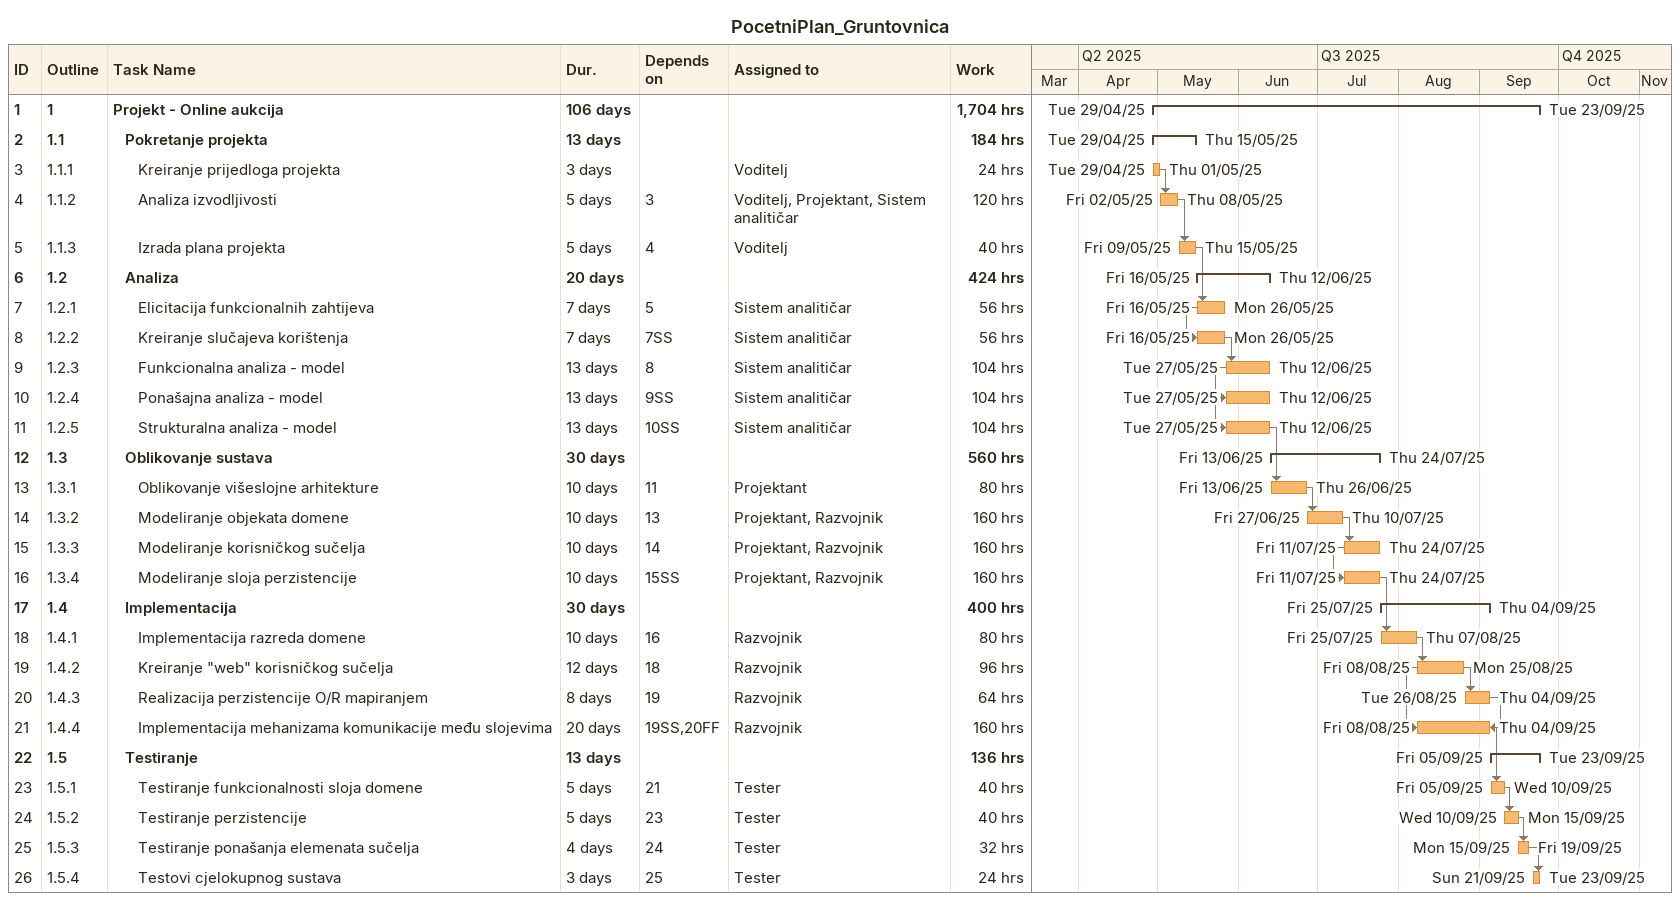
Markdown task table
PocetniPlan_Gruntovnica

| ID | WBS | Task | Duration | Start | Finish | Predecessors | Resources | Work (h) |
|---|---|---|---|---|---|---|---|---|
| 1 | 1 | **Projekt - Online aukcija** | 106d | 2025-04-29 | 2025-09-23 |  |  | 1704 |
| 2 | 1.1 | **Pokretanje projekta** | 13d | 2025-04-29 | 2025-05-15 |  |  | 184 |
| 3 | 1.1.1 | Kreiranje prijedloga projekta | 3d | 2025-04-29 | 2025-05-01 |  | Voditelj | 24 |
| 4 | 1.1.2 | Analiza izvodljivosti | 5d | 2025-05-02 | 2025-05-08 | 3 | Voditelj, Projektant, Sistem analitičar | 120 |
| 5 | 1.1.3 | Izrada plana projekta | 5d | 2025-05-09 | 2025-05-15 | 4 | Voditelj | 40 |
| 6 | 1.2 | **Analiza** | 20d | 2025-05-16 | 2025-06-12 |  |  | 424 |
| 7 | 1.2.1 | Elicitacija funkcionalnih zahtijeva | 7d | 2025-05-16 | 2025-05-26 | 5 | Sistem analitičar | 56 |
| 8 | 1.2.2 | Kreiranje slučajeva korištenja | 7d | 2025-05-16 | 2025-05-26 | 7SS | Sistem analitičar | 56 |
| 9 | 1.2.3 | Funkcionalna analiza - model | 13d | 2025-05-27 | 2025-06-12 | 8 | Sistem analitičar | 104 |
| 10 | 1.2.4 | Ponašajna analiza - model | 13d | 2025-05-27 | 2025-06-12 | 9SS | Sistem analitičar | 104 |
| 11 | 1.2.5 | Strukturalna analiza - model | 13d | 2025-05-27 | 2025-06-12 | 10SS | Sistem analitičar | 104 |
| 12 | 1.3 | **Oblikovanje sustava** | 30d | 2025-06-13 | 2025-07-24 |  |  | 560 |
| 13 | 1.3.1 | Oblikovanje višeslojne arhitekture | 10d | 2025-06-13 | 2025-06-26 | 11 | Projektant | 80 |
| 14 | 1.3.2 | Modeliranje objekata domene | 10d | 2025-06-27 | 2025-07-10 | 13 | Projektant, Razvojnik | 160 |
| 15 | 1.3.3 | Modeliranje korisničkog sučelja | 10d | 2025-07-11 | 2025-07-24 | 14 | Projektant, Razvojnik | 160 |
| 16 | 1.3.4 | Modeliranje sloja perzistencije | 10d | 2025-07-11 | 2025-07-24 | 15SS | Projektant, Razvojnik | 160 |
| 17 | 1.4 | **Implementacija** | 30d | 2025-07-25 | 2025-09-04 |  |  | 400 |
| 18 | 1.4.1 | Implementacija razreda domene | 10d | 2025-07-25 | 2025-08-07 | 16 | Razvojnik | 80 |
| 19 | 1.4.2 | Kreiranje "web" korisničkog sučelja | 12d | 2025-08-08 | 2025-08-25 | 18 | Razvojnik | 96 |
| 20 | 1.4.3 | Realizacija perzistencije O/R mapiranjem | 8d | 2025-08-26 | 2025-09-04 | 19 | Razvojnik | 64 |
| 21 | 1.4.4 | Implementacija mehanizama komunikacije među slojevima | 20d | 2025-08-08 | 2025-09-04 | 19SS, 20FF | Razvojnik | 160 |
| 22 | 1.5 | **Testiranje** | 13d | 2025-09-05 | 2025-09-23 |  |  | 136 |
| 23 | 1.5.1 | Testiranje funkcionalnosti sloja domene | 5d | 2025-09-05 | 2025-09-10 | 21 | Tester | 40 |
| 24 | 1.5.2 | Testiranje perzistencije | 5d | 2025-09-10 | 2025-09-15 | 23 | Tester | 40 |
| 25 | 1.5.3 | Testiranje ponašanja elemenata sučelja | 4d | 2025-09-15 | 2025-09-19 | 24 | Tester | 32 |
| 26 | 1.5.4 | Testovi cjelokupnog sustava | 3d | 2025-09-21 | 2025-09-23 | 25 | Tester | 24 |
